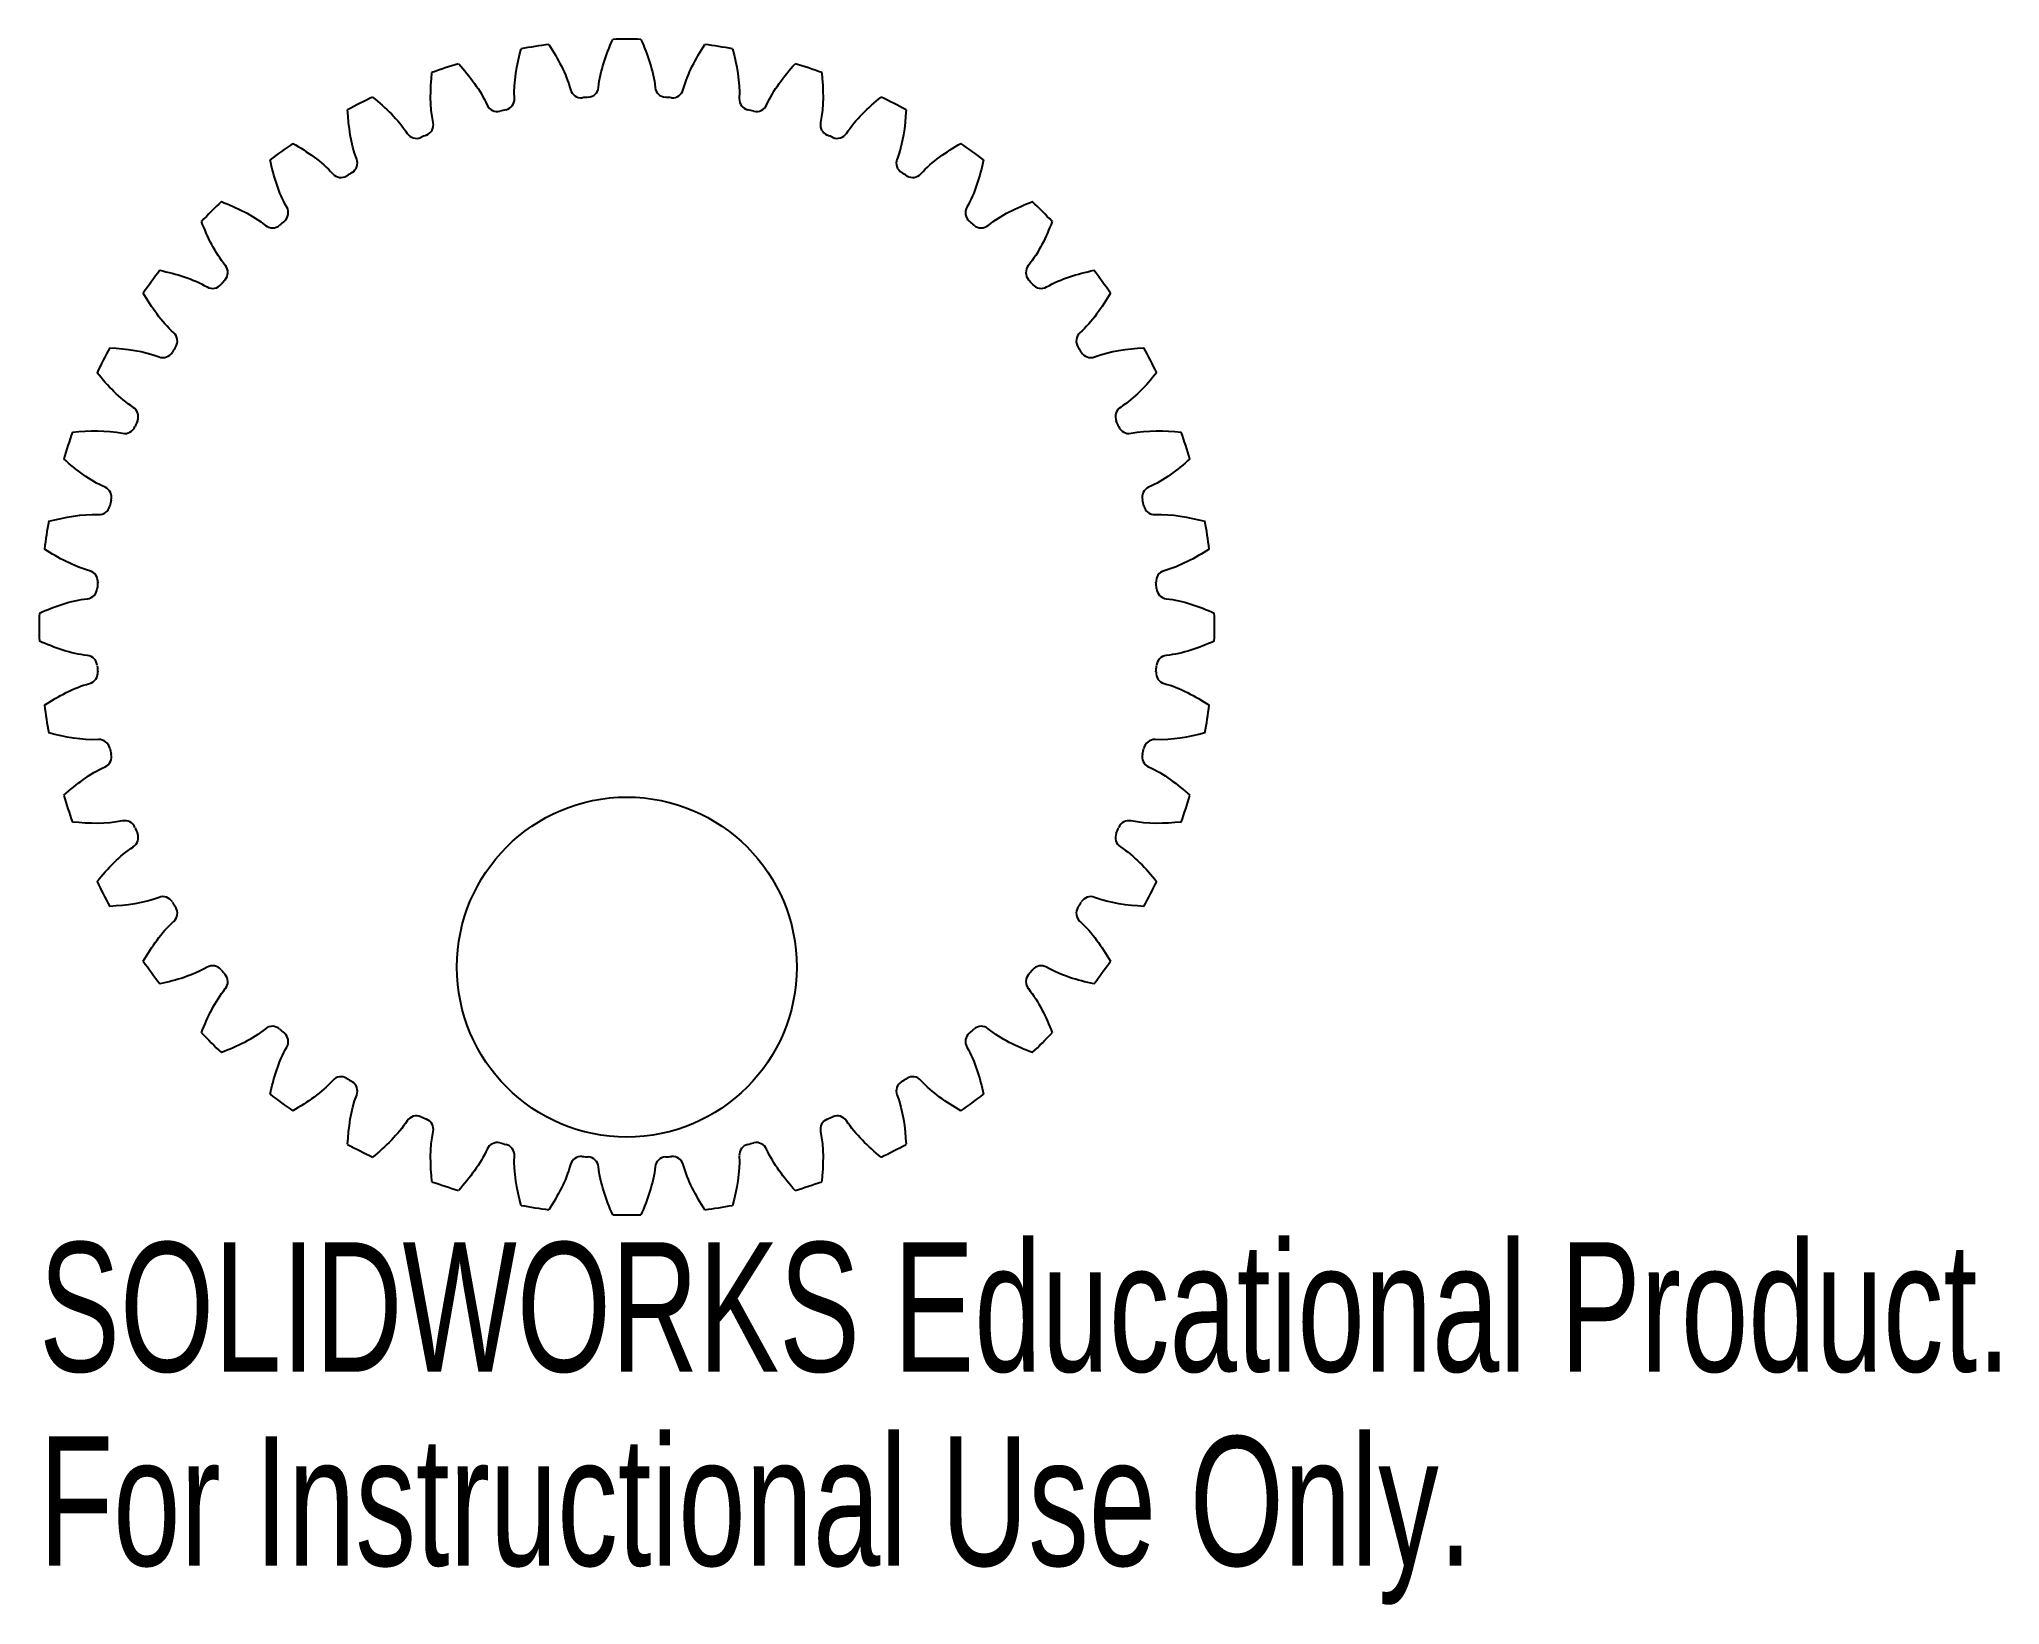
# Model space of a CAD drawing. Header units: inches. Extents: x -0.86 to 2.02, y -1.44 to 0.86.
import ezdxf

# ---------------------------------------------------------------- set-up
doc = ezdxf.new("R2010")
doc.units = ezdxf.units.IN
doc.header["$MEASUREMENT"] = 0
doc.styles.add('SLDTEXTSTYLE0', font='TXT', dxfattribs={"width": 0.7})

msp = doc.modelspace()

# ---------------------------------------------------------------- linework, layer by layer
at = {"color": 7, "linetype": 'Continuous', "lineweight": 25}
msp.add_circle((0, -0.5), 0.25, dxfattribs=at)
for centre, radius, start, end in [((0, 0), 0.8646, 97.6304, 100.3696), ((0, 0), 0.8646, 88.6304, 91.3696), ((0, 0), 0.8646, 79.6304, 82.3696), ((0, 0), 0.8646, 106.6304, 109.3696), ((0, 0), 0.8646, 70.6304, 73.3696), ((0, 0), 0.8646, 115.6304, 118.3696), ((-0.0672, 0.7947), 0.0162, 195.315, 274.8364), ((0, 0), 0.7813, 94.1636, 94.8364), ((-0.0579, 0.7955), 0.0163, 274.1636, 353.685), ((0.0579, 0.7955), 0.0163, 186.315, 265.8364), ((0, 0), 0.7813, 85.1636, 85.8364), ((0.0672, 0.7947), 0.0162, 265.1636, 344.685), ((0, 0), 0.8646, 61.6304, 64.3696), ((-0.1907, 0.7744), 0.0163, 204.315, 283.8364), ((0, 0), 0.7813, 103.1636, 103.8364), ((-0.1816, 0.7766), 0.0162, 283.1636, 2.685), ((0.1816, 0.7766), 0.0162, 177.315, 256.8364), ((0, 0), 0.7813, 76.1636, 76.8364), ((0.1907, 0.7744), 0.0163, 256.1636, 335.685), ((-0.3095, 0.7351), 0.0163, 213.315, 292.8364), ((0, 0), 0.7813, 112.1636, 112.8364), ((-0.3009, 0.7387), 0.0162, 292.1636, 11.685), ((0.3009, 0.7387), 0.0162, 168.315, 247.8364), ((0, 0), 0.7813, 67.1636, 67.8364), ((0.3095, 0.7351), 0.0163, 247.1636, 326.685), ((0, 0), 0.8646, 124.6304, 127.3696), ((0, 0), 0.8646, 52.6304, 55.3696), ((-0.4207, 0.6776), 0.0163, 222.315, 301.8364), ((0, 0), 0.7813, 121.1636, 121.8364), ((-0.4127, 0.6825), 0.0163, 301.1636, 20.685), ((0.4127, 0.6825), 0.0163, 159.315, 238.8364), ((0, 0), 0.7813, 58.1636, 58.8364), ((0.4207, 0.6776), 0.0163, 238.1636, 317.685), ((0, 0), 0.8646, 133.6304, 136.3696), ((-0.5144, 0.6095), 0.0163, 310.1636, 29.685), ((0.5144, 0.6095), 0.0163, 150.315, 229.8364), ((0, 0), 0.8646, 43.6304, 46.3696), ((-0.5215, 0.6034), 0.0163, 231.315, 310.8364), ((0, 0), 0.7813, 130.1636, 130.8364), ((0, 0), 0.7813, 49.1636, 49.8364), ((0.5215, 0.6034), 0.0163, 229.1636, 308.685), ((0, 0), 0.8646, 142.6304, 145.3696), ((-0.6034, 0.5215), 0.0163, 319.1636, 38.685), ((0.6034, 0.5215), 0.0163, 141.315, 220.8364), ((0, 0), 0.8646, 34.6304, 37.3696), ((-0.6095, 0.5144), 0.0163, 240.315, 319.8364), ((0, 0), 0.7813, 139.1636, 139.8364), ((0, 0), 0.7813, 40.1636, 40.8364), ((0.6095, 0.5144), 0.0163, 220.1636, 299.685), ((-0.6776, 0.4207), 0.0163, 328.1636, 47.685), ((0.6776, 0.4207), 0.0163, 132.315, 211.8364), ((0, 0), 0.8646, 151.6304, 154.3696), ((-0.6825, 0.4127), 0.0163, 249.315, 328.8364), ((0, 0), 0.7813, 148.1636, 148.8364), ((0, 0), 0.7813, 31.1636, 31.8364), ((0.6825, 0.4127), 0.0163, 211.1636, 290.685), ((0, 0), 0.8646, 25.6304, 28.3696), ((-0.7351, 0.3095), 0.0163, 337.1636, 56.685), ((0.7351, 0.3095), 0.0163, 123.315, 202.8364), ((-0.7387, 0.3009), 0.0162, 258.315, 337.8364), ((0, 0), 0.7813, 157.1636, 157.8364), ((0, 0), 0.7813, 22.1636, 22.8364), ((0.7387, 0.3009), 0.0162, 202.1636, 281.685), ((0, 0), 0.8646, 160.6304, 163.3696), ((0, 0), 0.8646, 16.6304, 19.3696), ((-0.7744, 0.1907), 0.0163, 346.1636, 65.685), ((0.7744, 0.1907), 0.0163, 114.315, 193.8364), ((-0.7766, 0.1816), 0.0162, 267.315, 346.8364), ((0, 0), 0.7813, 166.1636, 166.8364), ((0, 0), 0.7813, 13.1636, 13.8364), ((0.7766, 0.1816), 0.0162, 193.1636, 272.685), ((0, 0), 0.8646, 169.6304, 172.3696), ((0, 0), 0.8646, 7.6304, 10.3696), ((-0.7947, 0.0672), 0.0162, 355.1636, 74.685), ((0, 0), 0.7813, 175.1636, 175.8364), ((0.7947, 0.0672), 0.0162, 105.315, 184.8364), ((0, 0), 0.7813, 4.1636, 4.8364), ((-0.7955, 0.0579), 0.0163, 276.315, 355.8364), ((0.7955, 0.0579), 0.0163, 184.1636, 263.685), ((0, 0), 0.8646, 178.6304, 181.3696), ((0, 0), 0.8646, 358.6304, 1.3696), ((-0.7955, -0.0579), 0.0163, 4.1636, 83.685), ((0, 0), 0.7813, 184.1636, 184.8364), ((0, 0), 0.7813, 355.1636, 355.8364), ((0.7955, -0.0579), 0.0163, 96.315, 175.8364), ((-0.7947, -0.0672), 0.0162, 285.315, 4.8364), ((0.7947, -0.0672), 0.0162, 175.1636, 254.685), ((0, 0), 0.8646, 187.6304, 190.3696), ((0, 0), 0.8646, 349.6304, 352.3696), ((-0.7766, -0.1816), 0.0162, 13.1636, 92.685), ((0.7766, -0.1816), 0.0162, 87.315, 166.8364), ((-0.7744, -0.1907), 0.0163, 294.315, 13.8364), ((0, 0), 0.7813, 193.1636, 193.8364), ((0.7744, -0.1907), 0.0163, 166.1636, 245.685), ((0, 0), 0.7813, 346.1636, 346.8364), ((0, 0), 0.8646, 196.6304, 199.3696), ((0, 0), 0.8646, 340.6304, 343.3696), ((-0.7387, -0.3009), 0.0162, 22.1636, 101.685), ((0.7387, -0.3009), 0.0162, 78.315, 157.8364), ((-0.7351, -0.3095), 0.0163, 303.315, 22.8364), ((0, 0), 0.7813, 202.1636, 202.8364), ((0.7351, -0.3095), 0.0163, 157.1636, 236.685), ((0, 0), 0.7813, 337.1636, 337.8364), ((0, 0), 0.8646, 205.6304, 208.3696), ((0, 0), 0.8646, 331.6304, 334.3696), ((-0.6825, -0.4127), 0.0163, 31.1636, 110.685), ((0.6825, -0.4127), 0.0163, 69.315, 148.8364), ((0, 0), 0.7813, 211.1636, 211.8364), ((-0.6776, -0.4207), 0.0163, 312.315, 31.8364), ((0.6776, -0.4207), 0.0163, 148.1636, 227.685), ((0, 0), 0.7813, 328.1636, 328.8364), ((0, 0), 0.8646, 214.6304, 217.3696), ((-0.6095, -0.5144), 0.0163, 40.1636, 119.685), ((0, 0), 0.7813, 220.1636, 220.8364), ((-0.6034, -0.5215), 0.0163, 321.315, 40.8364), ((0.6034, -0.5215), 0.0163, 139.1636, 218.685), ((0, 0), 0.7813, 319.1636, 319.8364), ((0.6095, -0.5144), 0.0163, 60.315, 139.8364), ((0, 0), 0.8646, 322.6304, 325.3696), ((0, 0), 0.8646, 223.6304, 226.3696), ((-0.5215, -0.6034), 0.0163, 49.1636, 128.685), ((0, 0), 0.7813, 229.1636, 229.8364), ((-0.5144, -0.6095), 0.0163, 330.315, 49.8364), ((0.5144, -0.6095), 0.0163, 130.1636, 209.685), ((0, 0), 0.7813, 310.1636, 310.8364), ((0.5215, -0.6034), 0.0163, 51.315, 130.8364), ((0, 0), 0.8646, 313.6304, 316.3696), ((-0.4207, -0.6776), 0.0163, 58.1636, 137.685), ((0.4207, -0.6776), 0.0163, 42.315, 121.8364), ((0, 0), 0.8646, 232.6304, 235.3696), ((0, 0), 0.7813, 238.1636, 238.8364), ((-0.4127, -0.6825), 0.0163, 339.315, 58.8364), ((0.4127, -0.6825), 0.0163, 121.1636, 200.685), ((0, 0), 0.7813, 301.1636, 301.8364), ((0, 0), 0.8646, 304.6304, 307.3696), ((-0.3095, -0.7351), 0.0163, 67.1636, 146.685), ((0, 0), 0.7813, 247.1636, 247.8364), ((0, 0), 0.7813, 292.1636, 292.8364), ((0.3095, -0.7351), 0.0163, 33.315, 112.8364), ((-0.3009, -0.7387), 0.0162, 348.315, 67.8364), ((0.3009, -0.7387), 0.0162, 112.1636, 191.685), ((0, 0), 0.8646, 241.6304, 244.3696), ((-0.1907, -0.7744), 0.0163, 76.1636, 155.685), ((0, 0), 0.7813, 256.1636, 256.8364), ((-0.1816, -0.7766), 0.0162, 357.315, 76.8364), ((-0.0672, -0.7947), 0.0162, 85.1636, 164.685), ((0, 0), 0.7813, 265.1636, 265.8364), ((0, 0), 0.7813, 274.1636, 274.8364), ((0.0672, -0.7947), 0.0162, 15.315, 94.8364), ((0.1816, -0.7766), 0.0162, 103.1636, 182.685), ((0, 0), 0.7813, 283.1636, 283.8364), ((0.1907, -0.7744), 0.0163, 24.315, 103.8364), ((0, 0), 0.8646, 295.6304, 298.3696), ((-0.0579, -0.7955), 0.0163, 6.315, 85.8364), ((0.0579, -0.7955), 0.0163, 94.1636, 173.685), ((0, 0), 0.8646, 250.6304, 253.3696), ((0, 0), 0.8646, 286.6304, 289.3696), ((0, 0), 0.8646, 259.6304, 262.3696), ((0, 0), 0.8646, 268.6304, 271.3696), ((0, 0), 0.8646, 277.6304, 280.3696)]:
    msp.add_arc(centre, radius, start, end, dxfattribs=at)
for points in [[(-0.1654, 0.7774), (-0.1666, 0.802), (-0.1619, 0.8266), (-0.1556, 0.8505)], [(-0.1148, 0.8569), (-0.1015, 0.8362), (-0.0894, 0.8142), (-0.0829, 0.7905)], [(-0.0418, 0.7937), (-0.039, 0.8182), (-0.0306, 0.8418), (-0.0207, 0.8643)], [(0.0207, 0.8643), (0.0306, 0.8418), (0.039, 0.8182), (0.0418, 0.7937)], [(0.0829, 0.7905), (0.0894, 0.8142), (0.1015, 0.8362), (0.1148, 0.8569)], [(0.1556, 0.8505), (0.1619, 0.8266), (0.1666, 0.802), (0.1654, 0.7774)], [(-0.285, 0.7419), (-0.29, 0.7661), (-0.2892, 0.7911), (-0.2867, 0.8156)], [(-0.2474, 0.8284), (-0.231, 0.81), (-0.2157, 0.7902), (-0.2056, 0.7677)], [(0.2056, 0.7677), (0.2157, 0.7902), (0.231, 0.81), (0.2474, 0.8284)], [(0.2867, 0.8156), (0.2892, 0.7911), (0.29, 0.7661), (0.285, 0.7419)], [(-0.374, 0.7795), (-0.3549, 0.7639), (-0.3367, 0.7467), (-0.3231, 0.7261)], [(0.3231, 0.7261), (0.3367, 0.7467), (0.3549, 0.7639), (0.374, 0.7795)], [(-0.3975, 0.6882), (-0.4062, 0.7113), (-0.4094, 0.7361), (-0.4108, 0.7607)], [(0.4108, 0.7607), (0.4094, 0.7361), (0.4062, 0.7113), (0.3975, 0.6882)], [(-0.4913, 0.7114), (-0.47, 0.699), (-0.4493, 0.6849), (-0.4327, 0.6667)], [(0.4327, 0.6667), (0.4493, 0.6849), (0.47, 0.699), (0.4913, 0.7114)], [(-0.5003, 0.6176), (-0.5125, 0.639), (-0.5195, 0.663), (-0.5248, 0.6871)], [(0.5248, 0.6871), (0.5195, 0.663), (0.5125, 0.639), (0.5003, 0.6176)], [(-0.5966, 0.6258), (-0.5736, 0.6169), (-0.5509, 0.6062), (-0.5317, 0.5908)], [(0.5317, 0.5908), (0.5509, 0.6062), (0.5736, 0.6169), (0.5966, 0.6258)], [(-0.5908, 0.5317), (-0.6062, 0.5509), (-0.6169, 0.5736), (-0.6258, 0.5966)], [(0.6258, 0.5966), (0.6169, 0.5736), (0.6062, 0.5509), (0.5908, 0.5317)], [(-0.6871, 0.5248), (-0.663, 0.5195), (-0.639, 0.5125), (-0.6176, 0.5003)], [(0.6176, 0.5003), (0.639, 0.5125), (0.663, 0.5195), (0.6871, 0.5248)], [(-0.6667, 0.4327), (-0.6849, 0.4493), (-0.699, 0.47), (-0.7114, 0.4913)], [(0.7114, 0.4913), (0.699, 0.47), (0.6849, 0.4493), (0.6667, 0.4327)], [(-0.7607, 0.4108), (-0.7361, 0.4094), (-0.7113, 0.4062), (-0.6882, 0.3975)], [(0.6882, 0.3975), (0.7113, 0.4062), (0.7361, 0.4094), (0.7607, 0.4108)], [(-0.7261, 0.3231), (-0.7467, 0.3367), (-0.7639, 0.3549), (-0.7795, 0.374)], [(0.7795, 0.374), (0.7639, 0.3549), (0.7467, 0.3367), (0.7261, 0.3231)], [(-0.8156, 0.2867), (-0.7911, 0.2892), (-0.7661, 0.29), (-0.7419, 0.285)], [(0.7419, 0.285), (0.7661, 0.29), (0.7911, 0.2892), (0.8156, 0.2867)], [(-0.7677, 0.2056), (-0.7902, 0.2157), (-0.81, 0.231), (-0.8284, 0.2474)], [(0.8284, 0.2474), (0.81, 0.231), (0.7902, 0.2157), (0.7677, 0.2056)], [(-0.8505, 0.1556), (-0.8266, 0.1619), (-0.802, 0.1666), (-0.7774, 0.1654)], [(0.7774, 0.1654), (0.802, 0.1666), (0.8266, 0.1619), (0.8505, 0.1556)], [(-0.7905, 0.0829), (-0.8142, 0.0894), (-0.8362, 0.1015), (-0.8569, 0.1148)], [(0.8569, 0.1148), (0.8362, 0.1015), (0.8142, 0.0894), (0.7905, 0.0829)], [(-0.8643, 0.0207), (-0.8418, 0.0306), (-0.8182, 0.039), (-0.7937, 0.0418)], [(0.7937, 0.0418), (0.8182, 0.039), (0.8418, 0.0306), (0.8643, 0.0207)], [(-0.7937, -0.0418), (-0.8182, -0.039), (-0.8418, -0.0306), (-0.8643, -0.0207)], [(0.8643, -0.0207), (0.8418, -0.0306), (0.8182, -0.039), (0.7937, -0.0418)], [(-0.8569, -0.1148), (-0.8362, -0.1015), (-0.8142, -0.0894), (-0.7905, -0.0829)], [(0.7905, -0.0829), (0.8142, -0.0894), (0.8362, -0.1015), (0.8569, -0.1148)], [(-0.7774, -0.1654), (-0.802, -0.1666), (-0.8266, -0.1619), (-0.8505, -0.1556)], [(0.8505, -0.1556), (0.8266, -0.1619), (0.802, -0.1666), (0.7774, -0.1654)], [(-0.8284, -0.2474), (-0.81, -0.231), (-0.7902, -0.2157), (-0.7677, -0.2056)], [(0.7677, -0.2056), (0.7902, -0.2157), (0.81, -0.231), (0.8284, -0.2474)], [(-0.7419, -0.285), (-0.7661, -0.29), (-0.7911, -0.2892), (-0.8156, -0.2867)], [(0.8156, -0.2867), (0.7911, -0.2892), (0.7661, -0.29), (0.7419, -0.285)], [(-0.7795, -0.374), (-0.7639, -0.3549), (-0.7467, -0.3367), (-0.7261, -0.3231)], [(0.7261, -0.3231), (0.7467, -0.3367), (0.7639, -0.3549), (0.7795, -0.374)], [(-0.6882, -0.3975), (-0.7113, -0.4062), (-0.7361, -0.4094), (-0.7607, -0.4108)], [(0.7607, -0.4108), (0.7361, -0.4094), (0.7113, -0.4062), (0.6882, -0.3975)], [(-0.7114, -0.4913), (-0.699, -0.47), (-0.6849, -0.4493), (-0.6667, -0.4327)], [(0.6667, -0.4327), (0.6849, -0.4493), (0.699, -0.47), (0.7114, -0.4913)], [(-0.6176, -0.5003), (-0.639, -0.5125), (-0.663, -0.5195), (-0.6871, -0.5248)], [(0.6871, -0.5248), (0.663, -0.5195), (0.639, -0.5125), (0.6176, -0.5003)], [(-0.6258, -0.5966), (-0.6169, -0.5736), (-0.6062, -0.5509), (-0.5908, -0.5317)], [(0.5908, -0.5317), (0.6062, -0.5509), (0.6169, -0.5736), (0.6258, -0.5966)], [(-0.5317, -0.5908), (-0.5509, -0.6062), (-0.5736, -0.6169), (-0.5966, -0.6258)], [(0.5966, -0.6258), (0.5736, -0.6169), (0.5509, -0.6062), (0.5317, -0.5908)], [(-0.5248, -0.6871), (-0.5195, -0.663), (-0.5125, -0.639), (-0.5003, -0.6176)], [(0.5003, -0.6176), (0.5125, -0.639), (0.5195, -0.663), (0.5248, -0.6871)], [(-0.4327, -0.6667), (-0.4493, -0.6849), (-0.47, -0.699), (-0.4913, -0.7114)], [(-0.4108, -0.7607), (-0.4094, -0.7361), (-0.4062, -0.7113), (-0.3975, -0.6882)], [(0.3975, -0.6882), (0.4062, -0.7113), (0.4094, -0.7361), (0.4108, -0.7607)], [(0.4913, -0.7114), (0.47, -0.699), (0.4493, -0.6849), (0.4327, -0.6667)], [(-0.3231, -0.7261), (-0.3367, -0.7467), (-0.3549, -0.7639), (-0.374, -0.7795)], [(-0.2867, -0.8156), (-0.2892, -0.7911), (-0.29, -0.7661), (-0.285, -0.7419)], [(0.285, -0.7419), (0.29, -0.7661), (0.2892, -0.7911), (0.2867, -0.8156)], [(0.374, -0.7795), (0.3549, -0.7639), (0.3367, -0.7467), (0.3231, -0.7261)], [(-0.2056, -0.7677), (-0.2157, -0.7902), (-0.231, -0.81), (-0.2474, -0.8284)], [(-0.1556, -0.8505), (-0.1619, -0.8266), (-0.1666, -0.802), (-0.1654, -0.7774)], [(0.1654, -0.7774), (0.1666, -0.802), (0.1619, -0.8266), (0.1556, -0.8505)], [(0.2474, -0.8284), (0.231, -0.81), (0.2157, -0.7902), (0.2056, -0.7677)], [(-0.0829, -0.7905), (-0.0894, -0.8142), (-0.1015, -0.8362), (-0.1148, -0.8569)], [(-0.0207, -0.8643), (-0.0306, -0.8418), (-0.039, -0.8182), (-0.0418, -0.7937)], [(0.0418, -0.7937), (0.039, -0.8182), (0.0306, -0.8418), (0.0207, -0.8643)], [(0.1148, -0.8569), (0.1015, -0.8362), (0.0894, -0.8142), (0.0829, -0.7905)]]:
    msp.add_open_spline(points, degree=3, dxfattribs=at)

# ---------------------------------------------------------------- texts
at = {"color": 7, "linetype": 'Continuous', "char_height": 0.1903, "attachment_point": 1, "style": 'SLDTEXTSTYLE0'}
for s, insert in [('SOLIDWORKS Educational Product.', (-0.8646, -0.9047)), ('For Instructional Use Only.', (-0.8646, -1.1902))]:
    msp.add_mtext(s, dxfattribs=dict(at, insert=insert))

doc.saveas('drawing.dxf')
